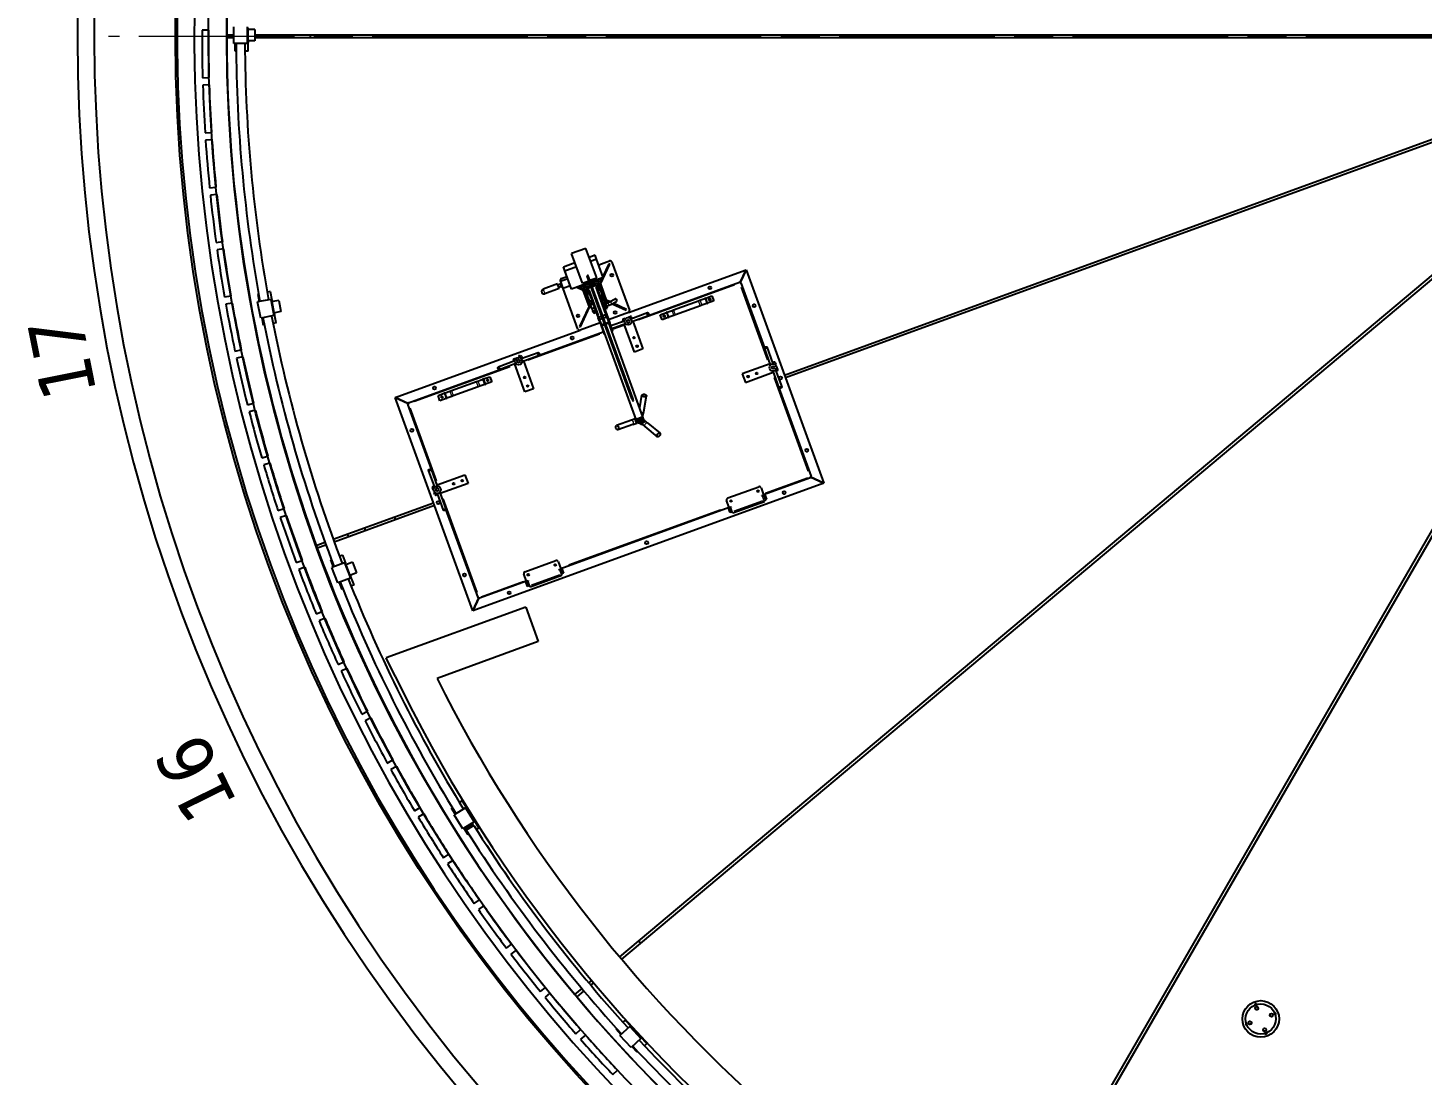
# Model space of a CAD drawing. Header units: millimetres. Extents: x 0 to 89100, y 0 to 63000.
# Drawn here: x 11282 to 18898, y 10130 to 15849 of the extents above; entities that cross this region are included whole.
import ezdxf

# ---------------------------------------------------------------- set-up
doc = ezdxf.new("R2010")
doc.units = ezdxf.units.MM
doc.header["$LTSCALE"] = 150
doc.linetypes.add('CHAIN', pattern=[0.3543, 0.2362, -0.0295, 0.0591, -0.0295])
doc.layers.add('4003-AREA-02.1_F-Foundation', color=7, linetype='Continuous', lineweight=25, true_color=0xadadad)
for name, color, linetype, lineweight in [('4003-AREA-02.1_T-Tank', 7, 'Continuous', 25), ('Center Mark', 7, 'Continuous', 18), ('Symbol', 7, 'Continuous', 18), ('Visible', 7, 'Continuous', 25), ('Visible Narrow', 7, 'Continuous', 18)]:
    doc.layers.add(name, color=color, linetype=linetype, lineweight=lineweight)
doc.styles.add('Text Style185', font='tahoma.ttf')

msp = doc.modelspace()

# ---------------------------------------------------------------- linework, layer by layer
at = {"layer": '4003-AREA-02.1_F-Foundation'}
msp.add_circle((20518.6, 15802.58), 8430, dxfattribs=at)
at = {"layer": '4003-AREA-02.1_T-Tank'}
msp.add_circle((20518.6, 15802.58), 8150, dxfattribs=at)
at = {"layer": 'Center Mark', "linetype": 'CHAIN', "ltscale": 23.990969}
msp.add_line((29313.6, 15802.58), (11723.6, 15802.58), dxfattribs=at)
at = {"layer": 'Visible'}
for p, q in [((12407.07, 15764.35), (12407.14, 15854.35)), ((12480.14, 15854.29), (12480.07, 15764.29)), ((12480.14, 15846.29), (12482.14, 15846.29)), ((12482.13, 15840.29), (12482.14, 15846.29)), ((12485.13, 15840.28), (12485.14, 15849.28)), ((12268.68, 15837.12), (12233.68, 15837.36)), ((12368.61, 15810.58), (12407.11, 15810.58)), ((12407.1, 15794.58), (12368.61, 15794.58)), ((12480.07, 15769.29), (12485.07, 15769.28)), ((12480.08, 15772.29), (12482.08, 15772.29)), ((12482.1, 15794.58), (12480.1, 15794.58)), ((12480.11, 15810.58), (12482.11, 15810.58)), ((12482.13, 15840.29), (12482.08, 15778.29)), ((12482.08, 15778.29), (12482.08, 15772.29)), ((12485.03, 15722.28), (12485.07, 15769.28)), ((12485.08, 15778.28), (12485.07, 15769.28)), ((12485.08, 15778.28), (12485.13, 15840.28)), ((12485.08, 15778.28), (12488.08, 15778.28)), ((12488.13, 15840.28), (12485.13, 15840.28)), ((12522.08, 15778.25), (12488.08, 15778.28)), ((12522.13, 15840.25), (12488.13, 15840.28)), ((12522.13, 15840.25), (12522.08, 15778.25)), ((20086.77, 15794.58), (12522.1, 15794.58)), ((12522.11, 15810.58), (20086.77, 15810.58)), ((12580.94, 15794.58), (12581.99, 15810.58)), ((12480.07, 15764.29), (12407.07, 15764.35)), ((12415.03, 15722.34), (12415.07, 15763.34)), ((12419.85, 15722.34), (12415.03, 15722.34)), ((12415.07, 15764.34), (12415.07, 15763.34)), ((12485.03, 15722.28), (12468.15, 15722.3)), ((15414.61, 13953.4), (20110.08, 15662.41)), ((20115.55, 15647.37), (15420.09, 13938.36)), ((12236.69, 15576.48), (12271.68, 15577.52)), ((12272.86, 15537.54), (12237.88, 15536.5)), ((14515.34, 10775.69), (20182.66, 15531.14)), ((20192.94, 15518.88), (14525.62, 10763.43)), ((16596.68, 9025.61), (20295.76, 15432.61)), ((20309.62, 15424.61), (16610.53, 9017.61)), ((12250.36, 15275.91), (12285.29, 15278.21)), ((12287.93, 15238.3), (12253, 15235.99)), ((12274.94, 14976.02), (12309.76, 14979.6)), ((12313.84, 14939.81), (12279.03, 14936.23)), ((12310.39, 14677.23), (12345.05, 14682.07)), ((12350.58, 14642.46), (12315.92, 14637.62)), ((14330.62, 14645.23), (14252.63, 14616.84)), ((14389.26, 14484.11), (14330.62, 14645.23)), ((14207.62, 14544.59), (14270.58, 14567.5)), ((14311.27, 14455.72), (14252.63, 14616.84)), ((14381, 14607.69), (14348.58, 14595.89)), ((14388.86, 14586.08), (14356.44, 14574.28)), ((14388.86, 14586.08), (14381, 14607.69)), ((14425.46, 14485.53), (14388.86, 14586.08)), ((14400.27, 14554.74), (14459.94, 14576.45)), ((14409.98, 14450.58), (14460.29, 14558.47)), ((14455.76, 14560.59), (14423.4, 14491.19)), ((14460.29, 14558.47), (14455.76, 14560.59)), ((14472.76, 14570.48), (14568.52, 14307.36)), ((14231.74, 14478.34), (14191.33, 14463.63)), ((14196.83, 14480.69), (14226.9, 14491.63)), ((14215.49, 14522.98), (14207.62, 14544.59)), ((14210.23, 14471.22), (14209.83, 14470.37)), ((14211.09, 14470.82), (14210.23, 14471.22)), ((14215.49, 14522.98), (14278.45, 14545.89)), ((14252.09, 14422.43), (14215.49, 14522.98)), ((14580.94, 13825.92), (14337.95, 14493.51)), ((14586.57, 13827.97), (14343.59, 14495.56)), ((14352.61, 14470.77), (14389.26, 14484.11)), ((14425.46, 14485.53), (14356.39, 14460.39)), ((14403.55, 14471.17), (14397.91, 14469.12)), ((14409.19, 14473.22), (14403.55, 14471.17)), ((14419.8, 14483.47), (14404.05, 14449.69)), ((14407.13, 14478.86), (14409.19, 14473.22)), ((14562.55, 14294.55), (15205.3, 14528.49)), ((15172.42, 14457.99), (15205.3, 14528.49)), ((15205.3, 14528.49), (15172.42, 14457.99)), ((15205.3, 14528.49), (15629.4, 13363.27)), ((12542.38, 14396.84), (12537.65, 14395.95)), ((12537.65, 14395.95), (12545.2, 14355.65)), ((12606.45, 14408.84), (12589.86, 14405.73)), ((12606.45, 14408.84), (12615.11, 14362.64)), ((14175.7, 14451.03), (14097.23, 14422.47)), ((14184.93, 14425.66), (14106.47, 14397.1)), ((14184.93, 14425.66), (14175.7, 14451.03)), ((14189.2, 14449.02), (14177.92, 14444.92)), ((14193.99, 14435.87), (14182.71, 14431.76)), ((14195.77, 14451.42), (14189.2, 14449.02)), ((14192.27, 14463.98), (14190.85, 14467.87)), ((14191.33, 14463.63), (14205.01, 14426.05)), ((14193.99, 14435.87), (14200.56, 14438.26)), ((14245.42, 14440.75), (14205.01, 14426.05)), ((14286.62, 14204.76), (14205.95, 14426.39)), ((14350.75, 14458.34), (14252.09, 14422.43)), ((14280.7, 14432.84), (14316.01, 14416.38)), ((14321.13, 14419.51), (14287.35, 14435.26)), ((14300.01, 14439.87), (14302.06, 14434.23)), ((14307.7, 14436.29), (14302.06, 14434.23)), ((14313.34, 14438.34), (14307.7, 14436.29)), ((14311.27, 14455.72), (14346.98, 14468.72)), ((14313.34, 14438.34), (14352.81, 14452.7)), ((14313.34, 14438.34), (14316.76, 14428.94)), ((14315.6, 14417.5), (14339.09, 14426.05)), ((14349.8, 14323.53), (14315.6, 14417.5)), ((14316.76, 14428.94), (14356.23, 14443.31)), ((14340.46, 14422.29), (14320.73, 14415.11)), ((14320.73, 14415.11), (14329.76, 14390.3)), ((14324.57, 14413.32), (14341, 14419.3)), ((14325.6, 14410.5), (14324.57, 14413.32)), ((14325.6, 14410.5), (14328.42, 14411.52)), ((14337.82, 14414.94), (14328.42, 14411.52)), ((14328.42, 14411.52), (14331.84, 14402.13)), ((14333.55, 14409.13), (14334.77, 14409.58)), ((14333.99, 14407.91), (14333.55, 14409.13)), ((14339.09, 14426.05), (14345.86, 14428.51)), ((14339.09, 14426.05), (14397.66, 14265.14)), ((14340.25, 14437.49), (14343.79, 14427.76)), ((14359.77, 14433.58), (14345.86, 14428.51)), ((14358.44, 14454.75), (14397.91, 14469.12)), ((14361.86, 14445.36), (14401.33, 14459.72)), ((14379.31, 14440.69), (14365.4, 14435.63)), ((14377.84, 14451.17), (14381.38, 14441.44)), ((14379.31, 14440.69), (14386.08, 14443.15)), ((14386.08, 14443.15), (14409.57, 14451.7)), ((14386.08, 14443.15), (14444.65, 14282.24)), ((14407.18, 14446.58), (14387.45, 14439.39)), ((14388.96, 14436.75), (14405.39, 14442.73)), ((14403.59, 14438.89), (14394.2, 14435.47)), ((14397.91, 14469.12), (14401.33, 14459.72)), ((14399.98, 14433.31), (14401.2, 14433.76)), ((14401.2, 14433.76), (14401.65, 14432.54)), ((14403.59, 14438.89), (14406.41, 14439.91)), ((14407.01, 14429.49), (14403.59, 14438.89)), ((14406.41, 14439.91), (14405.39, 14442.73)), ((14416.21, 14421.76), (14407.18, 14446.58)), ((14409.57, 14451.7), (14443.77, 14357.73)), ((14672.6, 14279.26), (15168.58, 14459.79)), ((15169.41, 14460.09), (15168.58, 14459.79)), ((15170.63, 14454.15), (15168.58, 14459.79)), ((15170.43, 14457.27), (15169.41, 14460.09)), ((15172.42, 14457.99), (15169.61, 14456.97)), ((15176.27, 14456.2), (15170.63, 14454.15)), ((15173.45, 14455.18), (15172.42, 14457.99)), ((15173.15, 14456), (15175.97, 14457.03)), ((15176.27, 14456.2), (15175.97, 14457.03)), ((15176.27, 14456.2), (15305.49, 14101.17)), ((12356.66, 14379.93), (12391.13, 14386.02)), ((12398.09, 14346.63), (12363.63, 14340.54)), ((12609.27, 14366.64), (12537.52, 14353.2)), ((12554.09, 14264.73), (12537.52, 14353.2)), ((12545.2, 14355.65), (12545.38, 14354.67)), ((12609.27, 14366.64), (12625.84, 14278.18)), ((12610.19, 14361.72), (12615.11, 14362.64)), ((12610.74, 14358.77), (12612.71, 14359.14)), ((12613.81, 14353.24), (12612.71, 14359.14)), ((12613.81, 14353.24), (12625.23, 14292.3)), ((12616.76, 14353.8), (12615.11, 14362.64)), ((12619.71, 14354.35), (12616.76, 14353.8)), ((12628.18, 14292.86), (12616.76, 14353.8)), ((12653.13, 14360.61), (12619.71, 14354.35)), ((12653.13, 14360.61), (12664.55, 14299.67)), ((14347.79, 14329.06), (14296.08, 14218.16)), ((14300.61, 14216.05), (14350.92, 14323.94)), ((14343.16, 14353.47), (14352.19, 14328.66)), ((14359.2, 14326.95), (14349.8, 14323.53)), ((14352.19, 14328.66), (14357.83, 14330.71)), ((14352.36, 14345.75), (14355.78, 14336.35)), ((14355.78, 14336.35), (14352.96, 14335.32)), ((14352.96, 14335.32), (14353.99, 14332.5)), ((14356.81, 14333.53), (14353.99, 14332.5)), ((14355.78, 14336.35), (14369.88, 14341.48)), ((14362.65, 14317.48), (14355.78, 14336.35)), ((14358.17, 14341.48), (14357.73, 14342.7)), ((14359.39, 14341.92), (14358.17, 14341.48)), ((14362.65, 14317.48), (14376.74, 14322.61)), ((14416.86, 14358.58), (14430.96, 14363.71)), ((14423.73, 14339.71), (14433.12, 14343.13)), ((14425.83, 14366.1), (14424.61, 14365.66)), ((14425.38, 14367.32), (14425.83, 14366.1)), ((14430.96, 14363.71), (14427.54, 14373.11)), ((14429.02, 14354.41), (14433.72, 14356.12)), ((14429.02, 14354.41), (14442.7, 14316.82)), ((14429.2, 14324.68), (14438.6, 14328.1)), ((14438.65, 14360.12), (14429.61, 14384.94)), ((14433.77, 14364.74), (14430.96, 14363.71)), ((14430.96, 14363.71), (14433.72, 14356.12)), ((14431.36, 14318.74), (14440.76, 14322.16)), ((14434.8, 14361.92), (14431.98, 14360.89)), ((14433.01, 14358.07), (14438.65, 14360.12)), ((14433.72, 14356.12), (14447.4, 14318.53)), ((14433.77, 14364.74), (14434.8, 14361.92)), ((14443.77, 14357.73), (14434.38, 14354.31)), ((14436.06, 14320.45), (14438.66, 14313.31)), ((14437.82, 14344.84), (14450.39, 14349.42)), ((14461.13, 14354.23), (14441.76, 14363.26)), ((14442.65, 14357.33), (14455.38, 14351.39)), ((14442.7, 14316.82), (14447.4, 14318.53)), ((14443.29, 14329.81), (14455.86, 14334.38)), ((14459.7, 14353.46), (14490.11, 14369.94)), ((14467.33, 14339.39), (14497.73, 14355.87)), ((14473.7, 14342.85), (14550.54, 14307.02)), ((14552.66, 14311.55), (14479.17, 14345.81)), ((14809.15, 14309.81), (14945.5, 14359.44)), ((14955.76, 14331.25), (14819.41, 14281.62)), ((14945.5, 14359.44), (14953.64, 14362.4)), ((14953.64, 14362.4), (14980.63, 14372.23)), ((14963.9, 14334.21), (14955.76, 14331.25)), ((14990.89, 14344.03), (14963.9, 14334.21)), ((14984.7, 14373.71), (14980.63, 14372.23)), ((14984.7, 14373.71), (15018.75, 14386.1)), ((14990.89, 14344.03), (14994.96, 14345.52)), ((15029.01, 14357.91), (14994.96, 14345.52)), ((15018.75, 14386.1), (15029.01, 14357.91)), ((12625.84, 14278.18), (12554.09, 14264.73)), ((12561.95, 14266.21), (12562.14, 14265.22)), ((12569.69, 14224.93), (12562.14, 14265.22)), ((12624.37, 14286.04), (12626.34, 14286.41)), ((12624.92, 14283.09), (12629.84, 14284.01)), ((12625.23, 14292.3), (12626.34, 14286.41)), ((12628.18, 14292.86), (12631.13, 14293.41)), ((12628.18, 14292.86), (12629.84, 14284.01)), ((12638.49, 14237.81), (12629.84, 14284.01)), ((12664.55, 14299.67), (12631.13, 14293.41)), ((14362.65, 14317.48), (14368.12, 14302.45)), ((14368.12, 14302.45), (14382.21, 14307.58)), ((14370.28, 14296.51), (14368.12, 14302.45)), ((14370.28, 14296.51), (14384.38, 14301.64)), ((14371.3, 14296.88), (14373.9, 14289.73)), ((14386.72, 14294.4), (14373.9, 14289.73)), ((14386.72, 14294.4), (14386.98, 14294.5)), ((14402.72, 14251.25), (14397.66, 14265.14)), ((14417.87, 14273.93), (14401.9, 14268.12)), ((14406.24, 14256.18), (14401.9, 14268.12)), ((14402.72, 14251.25), (14413.5, 14221.63)), ((14402.91, 14271.76), (14416.82, 14276.83)), ((14422.21, 14262.02), (14406.8, 14256.41)), ((14422.46, 14278.88), (14436.36, 14283.94)), ((14439.48, 14281.8), (14423.51, 14275.99)), ((14443.26, 14269.68), (14427.85, 14264.07)), ((14433.96, 14311.6), (14438.03, 14313.08)), ((14438.66, 14313.31), (14438.03, 14313.08)), ((14443.83, 14269.86), (14439.48, 14281.8)), ((14441.61, 14290.59), (14441.9, 14290.07)), ((14441.81, 14290.02), (14441.9, 14290.07)), ((14444.65, 14282.24), (14449.7, 14268.35)), ((14449.7, 14268.35), (14460.48, 14238.73)), ((14562.55, 14294.55), (14454.48, 14255.21)), ((14540.72, 14248.29), (14466.79, 14221.39)), ((14534.45, 14246.01), (14531.72, 14253.53)), ((14534.7, 14259.94), (14545.04, 14263.7)), ((14545.04, 14263.7), (14546.12, 14260.75)), ((14550.54, 14307.02), (14552.66, 14311.55)), ((14561.96, 14269.86), (14572.29, 14273.62)), ((14563.03, 14266.91), (14561.96, 14269.86)), ((14575.17, 14260.83), (14667.12, 14294.3)), ((14578.7, 14270.63), (14581.44, 14263.11)), ((14580.64, 14245.8), (14672.6, 14279.26)), ((14586.91, 14248.08), (14642.32, 14095.85)), ((14735.9, 14283.15), (14769.94, 14295.54)), ((14746.16, 14254.96), (14735.9, 14283.15)), ((14780.2, 14267.35), (14746.16, 14254.96)), ((14774.01, 14297.02), (14769.94, 14295.54)), ((14774.01, 14297.02), (14801.01, 14306.85)), ((14780.2, 14267.35), (14784.27, 14268.83)), ((14811.27, 14278.66), (14784.27, 14268.83)), ((14801.01, 14306.85), (14809.15, 14309.81)), ((14819.41, 14281.62), (14811.27, 14278.66)), ((12574.42, 14225.81), (12569.69, 14224.93)), ((12638.49, 14237.81), (12621.9, 14234.71)), ((13288.32, 13830.77), (14299.43, 14198.78)), ((14074.95, 14061.74), (14425.28, 14189.25)), ((14296.08, 14218.16), (14300.61, 14216.05)), ((14407.5, 14238.11), (14299.43, 14198.78)), ((14413.5, 14221.63), (14430.09, 14176.04)), ((14433.47, 14177.28), (14416.88, 14222.86)), ((14432.99, 14232.4), (14417.58, 14226.79)), ((14604.51, 13711.44), (14417.79, 14224.45)), ((14418.34, 14224.71), (14433.75, 14230.31)), ((14454.04, 14240.06), (14438.63, 14234.45)), ((14439.39, 14232.37), (14454.8, 14237.98)), ((14642.1, 13725.13), (14455.38, 14238.13)), ((14457.1, 14237.5), (14473.69, 14191.91)), ((14477.07, 14193.15), (14460.48, 14238.73)), ((14546.19, 14233.26), (14472.27, 14206.35)), ((14595.33, 14078.75), (14539.92, 14230.98)), ((12413.7, 14084.5), (12447.93, 14091.84)), ((14642.32, 14095.85), (14595.33, 14078.75)), ((15338.96, 14009.22), (15305.49, 14101.17)), ((15353.99, 14014.69), (15320.52, 14106.65)), ((12456.32, 14052.73), (12422.09, 14045.39)), ((13943.08, 14030.77), (13851.12, 13997.3)), ((13948.55, 14015.73), (13856.59, 13982.26)), ((13936.81, 14028.49), (13934.07, 14036)), ((13937.06, 14042.41), (13947.4, 14046.17)), ((13997.69, 13861.22), (13942.28, 14013.45)), ((13947.4, 14046.17), (13948.47, 14043.22)), ((13964.27, 14059.76), (13968.03, 14061.13)), ((13964.27, 14059.76), (13966.66, 14053.19)), ((13964.31, 14052.33), (13974.65, 14056.09)), ((13965.39, 14049.38), (13964.31, 14052.33)), ((13970.42, 14054.55), (13968.03, 14061.13)), ((13977.53, 14043.31), (14069.48, 14076.77)), ((13981.06, 14053.1), (13983.79, 14045.59)), ((13983, 14028.27), (14074.95, 14061.74)), ((13989.27, 14030.55), (14044.67, 13878.32)), ((15336.68, 14015.49), (15184.45, 13960.08)), ((15359.23, 14023.69), (15351.71, 14020.96)), ((15369.4, 14010.37), (15365.64, 14020.71)), ((13360.61, 13801.74), (13856.59, 13982.26)), ((13771.56, 13932.16), (13805.6, 13944.55)), ((13805.6, 13944.55), (13815.86, 13916.36)), ((15184.45, 13960.08), (15201.55, 13913.09)), ((15201.55, 13913.09), (15353.78, 13968.5)), ((15351.5, 13974.77), (15384.97, 13882.81)), ((15366.45, 14009.3), (15369.4, 14010.37)), ((15366.53, 13980.24), (15400, 13888.29)), ((15368.81, 13973.97), (15376.33, 13976.71)), ((15375.56, 13993.45), (15372.61, 13992.38)), ((15379.32, 13983.12), (15375.56, 13993.45)), ((13560.87, 13855.47), (13587.87, 13865.3)), ((13587.87, 13865.3), (13596.01, 13868.26)), ((13596.01, 13868.26), (13732.35, 13917.89)), ((13742.61, 13889.7), (13606.27, 13840.07)), ((13732.35, 13917.89), (13740.49, 13920.85)), ((13740.49, 13920.85), (13767.49, 13930.68)), ((13750.75, 13892.66), (13742.61, 13889.7)), ((13777.75, 13902.49), (13750.75, 13892.66)), ((13771.56, 13932.16), (13767.49, 13930.68)), ((13777.75, 13902.49), (13781.82, 13903.97)), ((13815.86, 13916.36), (13781.82, 13903.97)), ((14044.67, 13878.32), (13997.69, 13861.22)), ((15384.97, 13882.81), (15560.7, 13399.99)), ((12481.44, 13791.33), (12515.37, 13799.91)), ((13288.32, 13830.77), (13358.82, 13797.9)), ((13712.43, 12665.55), (13288.32, 13830.77)), ((13358.82, 13797.9), (13288.32, 13830.77)), ((13359.54, 13795.9), (13356.72, 13794.88)), ((13356.72, 13794.88), (13357.02, 13794.05)), ((13362.66, 13796.1), (13357.02, 13794.05)), ((13486.24, 13439.02), (13357.02, 13794.05)), ((13361.64, 13798.92), (13358.82, 13797.9)), ((13358.82, 13797.9), (13359.84, 13795.08)), ((13360.61, 13801.74), (13359.79, 13801.44)), ((13360.81, 13798.62), (13359.79, 13801.44)), ((13360.61, 13801.74), (13362.66, 13796.1)), ((13522.76, 13841.6), (13556.8, 13853.99)), ((13533.02, 13813.41), (13522.76, 13841.6)), ((13567.06, 13825.8), (13533.02, 13813.41)), ((13560.87, 13855.47), (13556.8, 13853.99)), ((13567.06, 13825.8), (13571.13, 13827.28)), ((13598.13, 13837.11), (13571.13, 13827.28)), ((13606.27, 13840.07), (13598.13, 13837.11)), ((14624.34, 13773.92), (14636.64, 13843.68)), ((14646.14, 13753.61), (14661.26, 13839.34)), ((12525.17, 13761.13), (12491.24, 13752.55)), ((14600.34, 13715.02), (14578.98, 13707.25)), ((14604.41, 13711.72), (14601.44, 13710.63)), ((14642.1, 13725.13), (14604.51, 13711.44)), ((14608.27, 13712.81), (14613.64, 13698.05)), ((14609.68, 13713.33), (14613.27, 13703.46)), ((14610.15, 13713.5), (14613.74, 13703.63)), ((14612.5, 13714.35), (14615.23, 13706.84)), ((14622.34, 13712.17), (14615.23, 13706.84)), ((14620.48, 13717.26), (14623.12, 13710.01)), ((14628.76, 13712.06), (14626.12, 13719.31)), ((14627.97, 13714.23), (14636.85, 13714.7)), ((14643.71, 13708.99), (14631.5, 13704.55)), ((14634.11, 13722.22), (14636.85, 13714.7)), ((14636.46, 13723.07), (14640.05, 13713.21)), ((14636.85, 13714.7), (14640.05, 13713.21)), ((14636.93, 13723.24), (14640.52, 13713.38)), ((14638.34, 13723.76), (14643.71, 13708.99)), ((14640.52, 13713.38), (14640.05, 13713.21)), ((14642.19, 13731.22), (14646.14, 13753.61)), ((14578.98, 13707.25), (14497.17, 13677.47)), ((14587.53, 13683.75), (14505.72, 13653.98)), ((14587.53, 13683.75), (14608.89, 13691.53)), ((14606.91, 13695.6), (14613.64, 13698.05)), ((14613.74, 13703.63), (14613.27, 13703.46)), ((14625.86, 13702.5), (14613.64, 13698.05)), ((14615.23, 13706.84), (14613.74, 13703.63)), ((14623.04, 13701.47), (14627.83, 13688.31)), ((14627.79, 13697.18), (14624.9, 13705.13)), ((14627.79, 13697.18), (14628.25, 13695.92)), ((14633.43, 13699.24), (14630.54, 13707.18)), ((14633.89, 13697.97), (14633.43, 13699.24)), ((14639.1, 13692.42), (14634.32, 13705.57)), ((14636.95, 13685.48), (14652.71, 13672.26)), ((14648.83, 13702.28), (14641.7, 13708.26)), ((14668.78, 13691.41), (14651.36, 13706.02)), ((14652.71, 13672.26), (14719.4, 13616.3)), ((14668.78, 13691.41), (14735.47, 13635.45)), ((12559.77, 13500.82), (12593.36, 13510.63)), ((12604.57, 13472.23), (12570.97, 13462.42)), ((13504.68, 13341.59), (13471.21, 13433.55)), ((13519.71, 13347.07), (13486.24, 13439.02)), ((13517.43, 13353.33), (13669.66, 13408.74)), ((13669.66, 13408.74), (13686.76, 13361.76)), ((13495.65, 13328.38), (13491.89, 13338.72)), ((13494.88, 13345.13), (13502.4, 13347.86)), ((13498.6, 13329.45), (13495.65, 13328.38)), ((13686.76, 13361.76), (13534.53, 13306.35)), ((13606.06, 13355.42), (13603.77, 13361.72)), ((15629.4, 13363.27), (13712.43, 12665.55)), ((15105.06, 13282.04), (15274.21, 13343.6)), ((15287.03, 13337.62), (15301.05, 13299.1)), ((15557.11, 13392.3), (15301.05, 13299.1)), ((15555.06, 13397.93), (15560.7, 13399.99)), ((15557.11, 13392.3), (15555.06, 13397.93)), ((15629.4, 13363.27), (15555.06, 13397.93)), ((15555.06, 13397.93), (15629.4, 13363.27)), ((15556.09, 13395.12), (15556.91, 13395.42)), ((15556.91, 13395.42), (15557.94, 13392.6)), ((15557.11, 13392.3), (15557.94, 13392.6)), ((15557.88, 13398.96), (15558.18, 13398.14)), ((15558.18, 13398.14), (15561, 13399.16)), ((15561, 13399.16), (15560.7, 13399.99)), ((12950.55, 13056.55), (13497.64, 13255.68)), ((13501.81, 13311.47), (13504.76, 13312.54)), ((13505.57, 13301.13), (13501.81, 13311.47)), ((13519.5, 13300.88), (13511.98, 13298.14)), ((13517.22, 13307.15), (13550.69, 13215.19)), ((13532.25, 13312.62), (13565.72, 13220.66)), ((15113.11, 13230.69), (15099.09, 13269.22)), ((15306.19, 13261.59), (15133.28, 13198.66)), ((15291.65, 13295.68), (15301.05, 13299.1)), ((15293.02, 13291.92), (15291.65, 13295.68)), ((15294.9, 13292.6), (15293.02, 13291.92)), ((15302.42, 13295.34), (15294.9, 13292.6)), ((15301.73, 13297.22), (15301.05, 13299.1)), ((15307.37, 13299.27), (15301.73, 13297.22)), ((15301.73, 13297.22), (15302.42, 13295.34)), ((15302.42, 13295.34), (15303.81, 13291.51)), ((15303.45, 13269.11), (15310.97, 13271.85)), ((15306.19, 13261.59), (15303.45, 13269.11)), ((15303.81, 13291.51), (15308.55, 13278.49)), ((15307.37, 13299.27), (15306.69, 13301.15)), ((15307.37, 13299.27), (15316.26, 13274.84)), ((15308.55, 13278.49), (15310.97, 13271.85)), ((15316.26, 13274.84), (15310.62, 13272.78)), ((12648.59, 13213.35), (12681.81, 13224.36)), ((12694.41, 13186.4), (12661.19, 13175.38)), ((13503.11, 13240.64), (12956.02, 13041.52)), ((13741.46, 12737.84), (13565.72, 13220.66)), ((15113.11, 13230.69), (14193.15, 12895.85)), ((15108.16, 13226.76), (15107.47, 13228.64)), ((15113.79, 13228.81), (15108.16, 13226.76)), ((15108.16, 13226.76), (15117.05, 13202.33)), ((15113.11, 13230.69), (15122.51, 13234.11)), ((15113.79, 13228.81), (15113.11, 13230.69)), ((15113.79, 13228.81), (15114.48, 13226.93)), ((15114.48, 13226.93), (15122, 13229.67)), ((15114.48, 13226.93), (15115.87, 13223.11)), ((15115.87, 13223.11), (15120.61, 13210.09)), ((15122.69, 13204.38), (15117.05, 13202.33)), ((15120.61, 13210.09), (15123.03, 13203.44)), ((15123.87, 13230.35), (15122, 13229.67)), ((15122.51, 13234.11), (15123.87, 13230.35)), ((15130.55, 13206.18), (15123.03, 13203.44)), ((15130.55, 13206.18), (15133.28, 13198.66)), ((12857.38, 13022.64), (12905.16, 13040.03)), ((12910.63, 13025), (12862.85, 13007.6)), ((13035.1, 13070.3), (13027.98, 13084.73)), ((13000.74, 12969.49), (12985.01, 12963.37)), ((13000.74, 12969.49), (13017.79, 12925.69)), ((12747.8, 12929.29), (12780.6, 12941.5)), ((12794.56, 12904.02), (12761.76, 12891.8)), ((12940, 12945.84), (12935.51, 12944.1)), ((12935.51, 12944.1), (12950.38, 12905.89)), ((13011.32, 12928.54), (12943.29, 12902.06)), ((12975.94, 12818.19), (12943.29, 12902.06)), ((12950.38, 12905.89), (12950.75, 12904.96)), ((13011.32, 12928.54), (13043.97, 12844.67)), ((13013.13, 12923.88), (13017.79, 12925.69)), ((13014.22, 12921.08), (13016.08, 12921.81)), ((13018.26, 12916.22), (13016.08, 12921.81)), ((13021.06, 12917.3), (13017.79, 12925.69)), ((13018.26, 12916.22), (13040.75, 12858.44)), ((13023.85, 12918.39), (13021.06, 12917.3)), ((13043.55, 12859.53), (13021.06, 12917.3)), ((13055.54, 12930.73), (13023.85, 12918.39)), ((13078.03, 12872.95), (13046.34, 12860.62)), ((13055.54, 12930.73), (13078.03, 12872.95)), ((13997.17, 12878.79), (14166.31, 12940.36)), ((14179.13, 12934.38), (14193.15, 12895.85)), ((14183.75, 12892.43), (14193.15, 12895.85)), ((14185.12, 12888.68), (14183.75, 12892.43)), ((14187, 12889.36), (14185.12, 12888.68)), ((14194.52, 12892.1), (14187, 12889.36)), ((14193.83, 12893.97), (14193.15, 12895.85)), ((14199.47, 12896.03), (14193.83, 12893.97)), ((14193.83, 12893.97), (14194.52, 12892.1)), ((14194.52, 12892.1), (14195.91, 12888.27)), ((14195.91, 12888.27), (14200.65, 12875.25)), ((14199.47, 12896.03), (14198.79, 12897.91)), ((14199.47, 12896.03), (14208.37, 12871.6)), ((14200.65, 12875.25), (14203.07, 12868.6)), ((14208.37, 12871.6), (14202.73, 12869.54)), ((13043.97, 12844.67), (12975.94, 12818.19)), ((12983.39, 12821.09), (12983.76, 12820.16)), ((12998.63, 12781.95), (12983.76, 12820.16)), ((13040.75, 12858.44), (13042.93, 12852.85)), ((13041.06, 12852.12), (13042.93, 12852.85)), ((13042.15, 12849.33), (13046.81, 12851.14)), ((13043.55, 12859.53), (13046.34, 12860.62)), ((13043.55, 12859.53), (13046.81, 12851.14)), ((13063.86, 12807.34), (13046.81, 12851.14)), ((13063.86, 12807.34), (13048.13, 12801.22)), ((14005.21, 12827.45), (13749.15, 12734.25)), ((14005.21, 12827.45), (13991.19, 12865.98)), ((14000.26, 12823.52), (13999.57, 12825.4)), ((14005.9, 12825.57), (14000.26, 12823.52)), ((14000.26, 12823.52), (14009.15, 12799.09)), ((14005.21, 12827.45), (14014.61, 12830.87)), ((14005.9, 12825.57), (14005.21, 12827.45)), ((14005.9, 12825.57), (14006.58, 12823.69)), ((14006.58, 12823.69), (14014.1, 12826.43)), ((14006.58, 12823.69), (14007.97, 12819.87)), ((14007.97, 12819.87), (14012.71, 12806.84)), ((14014.79, 12801.14), (14009.15, 12799.09)), ((14012.71, 12806.84), (14015.13, 12800.2)), ((14015.98, 12827.11), (14014.1, 12826.43)), ((14014.61, 12830.87), (14015.98, 12827.11)), ((14022.65, 12802.94), (14015.13, 12800.2)), ((14022.65, 12802.94), (14025.38, 12795.42)), ((14198.29, 12858.35), (14025.38, 12795.42)), ((14195.55, 12865.87), (14203.07, 12868.6)), ((14198.29, 12858.35), (14195.55, 12865.87)), ((13003.12, 12783.7), (12998.63, 12781.95)), ((13747.09, 12739.89), (13712.43, 12665.55)), ((13712.43, 12665.55), (13747.09, 12739.89)), ((13741.46, 12737.84), (13747.09, 12739.89)), ((13741.46, 12737.84), (13741.76, 12737.01)), ((13744.57, 12738.04), (13741.76, 12737.01)), ((13744.27, 12738.86), (13744.57, 12738.04)), ((13747.09, 12739.89), (13749.15, 12734.25)), ((13748.12, 12737.07), (13747.29, 12736.77)), ((13747.29, 12736.77), (13748.32, 12733.95)), ((13748.32, 12733.95), (13749.15, 12734.25)), ((12857.26, 12649.01), (12889.59, 12662.42)), ((14002.06, 12685.83), (13240.29, 12408.57)), ((14002.06, 12685.83), (14070.46, 12497.89)), ((12904.91, 12625.46), (12872.57, 12612.06)), ((14070.46, 12497.89), (13517.4, 12296.59)), ((12976.82, 12372.9), (13008.65, 12387.47)), ((13025.29, 12351.1), (12993.47, 12336.53)), ((13288.44, 12308.94), (13240.29, 12408.57)), ((13106.33, 12101.32), (13137.6, 12117.03)), ((13155.56, 12081.28), (13124.29, 12065.57)), ((13245.61, 11834.61), (13276.3, 11851.45)), ((13295.54, 11816.38), (13264.86, 11799.54)), ((13394.49, 11573.14), (13424.54, 11591.08)), ((13599.12, 11593.43), (13595.03, 11590.88)), ((13595.03, 11590.88), (13616.72, 11556.08)), ((13672.41, 11589.61), (13610.46, 11551)), ((13654.44, 11627.9), (13640.12, 11618.97)), ((13654.44, 11627.9), (13679.3, 11588.01)), ((13672.41, 11589.61), (13720.01, 11513.22)), ((13675.06, 11585.36), (13679.3, 11588.01)), ((13676.64, 11582.82), (13678.34, 11583.88)), ((13681.51, 11578.78), (13678.34, 11583.88)), ((13684.06, 11580.37), (13679.3, 11588.01)), ((13681.51, 11578.78), (13714.3, 11526.16)), ((13686.61, 11581.96), (13684.06, 11580.37)), ((13716.85, 11527.75), (13684.06, 11580.37)), ((13687.08, 11582.25), (13686.61, 11581.96)), ((13445.05, 11556.73), (13414.99, 11538.79)), ((13658.05, 11474.62), (13610.46, 11551)), ((13616.72, 11556.08), (13617.25, 11555.23)), ((13720.01, 11513.22), (13658.05, 11474.62)), ((13713.99, 11499.86), (13673.17, 11474.05)), ((13714.3, 11526.16), (13717.48, 11521.07)), ((13715.78, 11520.01), (13717.48, 11521.07)), ((13716.85, 11527.75), (13719.4, 11529.34)), ((13716.85, 11527.75), (13721.61, 11520.11)), ((13717.37, 11517.47), (13721.61, 11520.11)), ((13719.87, 11529.63), (13719.4, 11529.34)), ((13746.46, 11480.22), (13721.61, 11520.11)), ((13664.84, 11478.85), (13665.37, 11478)), ((13687.05, 11443.2), (13665.37, 11478)), ((13676.25, 11476), (13676.26, 11475.99)), ((13676.26, 11475.99), (13693.58, 11486.95)), ((13676.26, 11475.99), (13676.3, 11474.84)), ((13717.73, 11493.96), (13676.92, 11468.11)), ((13680, 11470.07), (13678.99, 11470.6)), ((13680, 11470.07), (13697.32, 11481.04)), ((13680, 11470.07), (13680.01, 11470.07)), ((13691.14, 11445.75), (13687.05, 11443.2)), ((13710.91, 11497.91), (13711.92, 11497.39)), ((13714.65, 11492.01), (13714.6, 11493.15)), ((13746.46, 11480.22), (13732.14, 11471.3)), ((13552.76, 11317.24), (13582.15, 11336.26)), ((13603.88, 11302.68), (13574.5, 11283.66)), ((13720.23, 11067.26), (13748.9, 11087.34)), ((13771.84, 11054.57), (13743.17, 11034.5)), ((13896.65, 10823.53), (13924.58, 10844.63)), ((13948.69, 10812.72), (13920.77, 10791.62)), ((14081.81, 10586.36), (14108.95, 10608.46)), ((14270.2, 10570), (14309.16, 10602.68)), ((14319.44, 10590.43), (14280.49, 10557.74)), ((14346.16, 10633.73), (14362.13, 10647.13)), ((14372.41, 10634.87), (14356.44, 10621.47)), ((14134.21, 10577.45), (14107.07, 10555.35)), ((14275.47, 10356.08), (14301.78, 10379.15)), ((14497.01, 10386.25), (14493.47, 10382.99)), ((14493.47, 10382.99), (14521.21, 10352.8)), ((14569.74, 10396.05), (14516, 10346.65)), ((14545, 10430.36), (14532.58, 10418.94)), ((14545, 10430.36), (14576.81, 10395.76)), ((14569.74, 10396.05), (14630.65, 10329.79)), ((14573.13, 10392.37), (14576.81, 10395.76)), ((14575.16, 10390.16), (14576.63, 10391.52)), ((14580.69, 10387.1), (14576.63, 10391.52)), ((14582.9, 10389.13), (14576.81, 10395.76)), ((14580.69, 10387.1), (14622.65, 10341.45)), ((14585.11, 10391.16), (14582.9, 10389.13)), ((14624.86, 10343.48), (14582.9, 10389.13)), ((14585.52, 10391.54), (14585.11, 10391.16)), ((14328.15, 10349.07), (14301.83, 10326)), ((14576.9, 10280.39), (14516, 10346.65)), ((14521.21, 10352.8), (14521.89, 10352.07)), ((14630.65, 10329.79), (14576.9, 10280.39)), ((14582.79, 10285.81), (14583.47, 10285.07)), ((14611.21, 10254.88), (14583.47, 10285.07)), ((14622.65, 10341.45), (14626.71, 10337.03)), ((14624.86, 10343.48), (14627.06, 10345.51)), ((14624.86, 10343.48), (14630.95, 10336.86)), ((14625.23, 10335.68), (14626.71, 10337.03)), ((14627.48, 10345.89), (14627.06, 10345.51)), ((14627.26, 10333.47), (14630.95, 10336.86)), ((14662.75, 10302.25), (14630.95, 10336.86)), ((14662.75, 10302.25), (14650.32, 10290.83)), ((14614.76, 10258.14), (14611.21, 10254.88)), ((14477.35, 10132.97), (14502.81, 10156.99))]:
    msp.add_line(p, q, dxfattribs=at)
for centre, radius in [((20518.6, 15802.58), 8250), ((14472.35, 14498.5), 7.25), ((15007.11, 14429.75), 8), ((15006.96, 14365.85), 4.5), ((15250.21, 14332), 8), ((14287.02, 14276.74), 7.25), ((14490.57, 14294.95), 7.25), ((14560.68, 14247.04), 20), ((14560.68, 14247.04), 8), ((14757.94, 14275.21), 4.5), ((14255.36, 14156.14), 8), ((14593.17, 14157.77), 4.5), ((14610.27, 14110.79), 4.5), ((13963.04, 14029.52), 20), ((13963.04, 14029.52), 8), ((15352.75, 13994.73), 20), ((13995.53, 13940.25), 4.5), ((15216.49, 13945.14), 4.5), ((15263.47, 13962.24), 4.5), ((15352.75, 13994.73), 8), ((15393.86, 13937.33), 8), ((13503.61, 13882.52), 8), ((13793.82, 13924.3), 4.5), ((14012.63, 13893.26), 4.5), ((13544.8, 13833.66), 4.5), ((13380.22, 13651.38), 8), ((15537.51, 13542.66), 8), ((13518.47, 13327.11), 20), ((13518.47, 13327.11), 8), ((13607.74, 13359.6), 4.5), ((13654.72, 13376.7), 4.5), ((13523.87, 13256.71), 8), ((15123.22, 13265.77), 4.5), ((15270.75, 13319.46), 4.5), ((15414.12, 13311.52), 8), ((14662.36, 13037.9), 8), ((14162.86, 12916.22), 4.5), ((13667.52, 12862.04), 8), ((14015.33, 12862.52), 4.5), ((13910.61, 12764.29), 8), ((18016.64, 10437.11), 100), ((18016.64, 10437.11), 82.5), ((17995.27, 10495.84), 9), ((17995.27, 10495.84), 8.75), ((18075.37, 10458.49), 9), ((18075.37, 10458.49), 8.75), ((17957.91, 10415.74), 9), ((17957.91, 10415.74), 8.75), ((18038.02, 10378.38), 9), ((18038.02, 10378.38), 8.75)]:
    msp.add_circle(centre, radius, dxfattribs=at)
for centre, radius, start, end in [((20518.6, 15802.58), 8966, 45.965085, 314.034915), ((20518.6, 15802.58), 8420, 17.272232, 276.750813), ((20518.6, 15802.58), 8326.9, 17.471529, 276.329235), ((20518.6, 15802.58), 8874, 135.297004, 224.702996), ((20518.6, 15802.58), 8150, 160.056241, 179.943759), ((20518.6, 15802.58), 8285, 179.759538, 181.563838), ((20518.6, 15802.58), 8250, 179.760125, 181.563252), ((20518.6, 15802.58), 8150, 179.943759, 180.056241), ((20518.6, 15802.58), 8150, 180.056241, 199.943759), ((20518.6, 15802.58), 7870, 179.941758, 180.058242), ((20518.6, 15802.58), 7695, 179.940433, 180.059567), ((20518.6, 15802.58), 8099.15, 180.270572, 190.292423), ((20518.6, 15802.58), 8050.85, 180.272482, 190.290514), ((20518.6, 15802.58), 8285, 181.840463, 183.644763), ((20518.6, 15802.58), 8250, 181.84105, 183.644177), ((20518.6, 15802.58), 8285, 183.921388, 185.725688), ((20518.6, 15802.58), 8250, 183.921975, 185.725101), ((20518.6, 15802.58), 8285, 186.002313, 187.806613), ((20518.6, 15802.58), 8250, 186.002899, 187.806026), ((20518.6, 15802.58), 8285, 188.083237, 189.887538), ((20518.6, 15802.58), 8250, 188.083824, 189.886951), ((14463.36, 14567.06), 10, 20, 110), ((14200.25, 14471.29), 10, 110, 200), ((14101.85, 14409.78), 13.5, 110, 290), ((14379.69, 14387.62), 50, 140, 253.130102), ((14379.69, 14387.62), 40, 148.682187, 251.317813), ((14379.69, 14387.62), 50, 326.869898, 80), ((14379.69, 14387.62), 40, 328.682187, 71.317813), ((20518.6, 15802.58), 8285, 190.164162, 191.968463), ((20518.6, 15802.58), 8250, 190.164749, 191.967876), ((15006.96, 14365.85), 4.5, 290.001868, 109.998112), ((20518.6, 15802.58), 8099.15, 190.929113, 200.950964), ((20518.6, 15802.58), 8050.85, 190.931023, 200.949054), ((14536.41, 14255.24), 5, 110, 200), ((14559.13, 14303.94), 10, 290, 20), ((14574, 14268.92), 5, 20, 110), ((14296.01, 14208.18), 10, 200, 290), ((20518.6, 15802.58), 8285, 192.245087, 194.049388), ((20518.6, 15802.58), 8250, 192.245674, 194.048801), ((13938.77, 14037.71), 5, 110, 200), ((13976.36, 14051.39), 5, 20, 110), ((15360.94, 14019), 5, 20, 110), ((15374.62, 13981.41), 5, 290, 20), ((13544.8, 13833.66), 4.5, 110.001884, 289.998127), ((20518.6, 15802.58), 8285, 194.326012, 196.130312), ((20518.6, 15802.58), 8250, 194.326599, 196.129726), ((14625.94, 13711.04), 6, 186.103848, 33.896152), ((14625.94, 13711.04), 3, 200, 20), ((14625.94, 13711.04), 20, 343.578178, 42.679367), ((14625.94, 13711.04), 20, 223.578178, 272.542397), ((14633.47, 13690.37), 6, 200, 20), ((14631.07, 13696.94), 3, 200, 20), ((14625.94, 13711.04), 11.88, 320.338599, 337.663783), ((20518.6, 15802.58), 8285, 196.406937, 198.211237), ((20518.6, 15802.58), 8250, 196.407524, 198.210651), ((13496.59, 13340.43), 5, 110, 200), ((15277.63, 13334.2), 10, 20, 110), ((13510.27, 13302.84), 5, 200, 290), ((15108.48, 13272.64), 10, 110, 200), ((20518.6, 15802.58), 8285, 198.487862, 200.292162), ((20518.6, 15802.58), 8250, 198.488449, 200.291575), ((20518.6, 15802.58), 7695, 199.940433, 200.059567), ((20518.6, 15802.58), 7870, 199.941758, 200.058242), ((20518.6, 15802.58), 8150, 199.943759, 200.056241), ((20518.6, 15802.58), 8150, 200.056241, 219.943759), ((20518.6, 15802.58), 8285, 200.568787, 202.373087), ((20518.6, 15802.58), 8250, 200.569373, 202.3725), ((14000.59, 12869.4), 10, 110, 200), ((14169.73, 12930.96), 10, 20, 110), ((20518.6, 15802.58), 8099.15, 201.587654, 211.609505), ((20518.6, 15802.58), 8050.85, 201.589564, 211.607595), ((20518.6, 15802.58), 8285, 202.649711, 204.454012), ((20518.6, 15802.58), 8250, 202.650298, 204.453425), ((20518.6, 15802.58), 8250, 204.731223, 206.53435), ((20518.6, 15802.58), 8285, 204.730636, 206.534937), ((20518.6, 15802.58), 8030, 205.790004, 303.30742), ((20518.6, 15802.58), 7830, 206.60031, 297.796899), ((20518.6, 15802.58), 8285, 206.811561, 208.615862), ((20518.6, 15802.58), 8250, 206.812148, 208.615275), ((20518.6, 15802.58), 8250, 208.893073, 210.6962), ((20518.6, 15802.58), 8285, 208.892486, 210.696786), ((20518.6, 15802.58), 8285, 210.973411, 212.777711), ((20518.6, 15802.58), 8250, 210.973998, 212.777125), ((20518.6, 15802.58), 8050.85, 212.248105, 212.306185), ((20518.6, 15802.58), 8099.15, 212.246195, 212.306185), ((13681.3, 11475.04), 5, 182.2113, 242.450739), ((20518.6, 15802.58), 8099.15, 212.355853, 222.268046), ((13709.61, 11492.95), 5, 2.2113, 62.450739), ((20518.6, 15802.58), 8050.85, 212.355853, 222.266136), ((20518.6, 15802.58), 8285, 213.054336, 214.858636), ((20518.6, 15802.58), 8250, 213.054923, 214.858049), ((20518.6, 15802.58), 8250, 215.135847, 216.938974), ((20518.6, 15802.58), 8285, 215.135261, 216.939561), ((20518.6, 15802.58), 7695, 219.940433, 220.059567), ((20518.6, 15802.58), 8285, 217.216185, 219.020486), ((20518.6, 15802.58), 8250, 217.216772, 219.019899), ((20518.6, 15802.58), 8285, 219.29711, 221.101411), ((20518.6, 15802.58), 8250, 219.297697, 221.100824), ((20518.6, 15802.58), 8150, 219.943759, 220.056241), ((20518.6, 15802.58), 8150, 220.056241, 239.943759), ((17989.28, 10512.29), 7, 38.600841, 181.399159), ((18091.82, 10464.47), 7, 308.600841, 91.399159), ((17941.47, 10409.75), 7, 128.600841, 271.399159), ((18044.01, 10361.94), 7, 218.600841, 1.399159), ((20518.6, 15802.58), 8285, 221.378035, 223.182336), ((20518.6, 15802.58), 8250, 221.378622, 223.181749), ((20518.6, 15802.58), 8099.15, 222.904736, 232.926587), ((20518.6, 15802.58), 8050.85, 222.906646, 232.924677)]:
    msp.add_arc(centre, radius, start, end, dxfattribs=at)
for centre, major_axis, ratio, start_param, end_param in [((14493.92, 14362.91), (-3.81, 7.03), 0.6992385, 3.1415927, 6.2831853), ((14404.43, 14267.6), (-6.77, -2.46), 0.6156615, 4.712389, 6.2831853), ((14407.98, 14253.17), (-5.26, -1.92), 0.6156615, 4.712389, 6.2831853), ((14437.88, 14279.78), (6.77, 2.46), 0.6156615, 0, 1.5707963), ((14444.44, 14266.44), (5.26, 1.92), 0.6156615, 0, 1.5707963), ((14418.76, 14223.55), (-5.26, -1.92), 0.6156615, 4.712389, 6.2831853), ((14418.76, 14223.55), (-1.88, -0.68), 0.6156615, 4.712389, 6.2831853), ((14420.35, 14223.86), (-6.77, -2.46), 0.6156615, 1.0471976, 1.2602745), ((14424.57, 14207.58), (-1.88, -0.68), 0.6156615, 0, 1.2661037), ((14435.35, 14177.96), (-5.26, -1.92), 0.6156615, 0, 1.4634474), ((14435.35, 14177.96), (-1.88, -0.68), 0.6156615, 0, 1.2661037), ((14455.22, 14236.82), (5.26, 1.92), 0.6156615, 0, 1.5707963), ((14455.22, 14236.82), (1.88, 0.68), 0.6156615, 0, 1.5707963), ((14453.8, 14236.04), (-6.77, -2.46), 0.6156615, 1.8813182, 2.0943951), ((14461.03, 14220.85), (1.88, 0.68), 0.6156615, 5.0170816, 6.2831853), ((14471.81, 14191.23), (1.88, 0.68), 0.6156615, 5.0170816, 6.2831853), ((14471.81, 14191.23), (5.26, 1.92), 0.6156615, 4.8197379, 6.2831853), ((14583.75, 13826.95), (5.27, -14.49), 0.1945796, 4.712389, 7.8539816), ((14604.61, 13703.28), (4.28, -11.75), 0.2530208, 2.2652946, 7.1594834), ((14629.88, 13733.39), (12.31, -2.17), 0.2530208, 5.7694445, 7.0870374), ((14643.33, 13696.45), (8.03, 9.58), 0.2530208, 3.8722916, 7.1594834)]:
    msp.add_ellipse(centre, major_axis=major_axis, ratio=ratio, start_param=start_param, end_param=end_param, dxfattribs=at)
for centre, major_axis, ratio in [((14669.86, 14286.78), (2.74, -7.52), 0.4766825), ((15313.01, 14103.91), (7.52, 2.74), 0.4766825), ((14072.22, 14069.26), (2.74, -7.52), 0.4766825), ((13853.86, 13989.78), (-2.74, 7.52), 0.4766825), ((15392.48, 13885.55), (-7.52, -2.74), 0.4766825), ((14648.95, 13841.51), (12.31, -2.17), 0.5735764), ((14501.45, 13665.73), (-4.28, 11.75), 0.5735764), ((14727.43, 13625.88), (-8.03, -9.58), 0.5735764), ((13478.73, 13436.29), (7.52, 2.74), 0.4766825), ((13558.2, 13217.93), (-7.52, -2.74), 0.4766825)]:
    msp.add_ellipse(centre, major_axis=major_axis, ratio=ratio, dxfattribs=at)
for points, knots in [([(14343.59, 14495.56), (14343.48, 14495.86), (14343.29, 14496.15), (14342.78, 14496.65), (14342.45, 14496.84), (14341.79, 14497.08), (14341.42, 14497.15), (14340.65, 14497.15), (14340.25, 14497.07), (14339.54, 14496.81), (14339.19, 14496.62), (14338.6, 14496.12), (14338.35, 14495.83), (14338, 14495.22), (14337.88, 14494.86), (14337.8, 14494.15), (14337.85, 14493.81), (14337.95, 14493.51)], [0.46806141, 0.46806141, 0.46806141, 0.46806141, 0.59095249, 0.59095249, 0.71384356, 0.71384356, 0.8265343, 0.8265343, 0.93922503, 0.93922503, 1.05191577, 1.05191577, 1.16460651, 1.16460651, 1.28749758, 1.28749758, 1.41038865, 1.41038865, 1.41038865, 1.41038865]), ([(14450.39, 14349.42), (14451.12, 14349.68), (14451.84, 14349.96), (14453.27, 14350.51), (14453.96, 14350.8), (14455.31, 14351.36), (14455.95, 14351.64), (14457.18, 14352.19), (14457.75, 14352.47), (14458.81, 14352.98), (14459.29, 14353.23), (14459.7, 14353.46)], [1.57079633, 1.57079633, 1.57079633, 1.57079633, 1.72787596, 1.72787596, 1.88495559, 1.88495559, 2.04203522, 2.04203522, 2.19911486, 2.19911486, 2.35619449, 2.35619449, 2.35619449, 2.35619449]), ([(14455.86, 14334.38), (14456.71, 14334.69), (14457.55, 14335.01), (14459.21, 14335.66), (14460.03, 14335.99), (14461.63, 14336.66), (14462.4, 14337), (14463.91, 14337.68), (14464.64, 14338.02), (14466.03, 14338.71), (14466.7, 14339.05), (14467.33, 14339.39)], [1.57079633, 1.57079633, 1.57079633, 1.57079633, 1.72787596, 1.72787596, 1.88495559, 1.88495559, 2.04203522, 2.04203522, 2.19911486, 2.19911486, 2.35619449, 2.35619449, 2.35619449, 2.35619449]), ([(14601.44, 13710.63), (14601.32, 13710.59), (14601.2, 13710.5), (14601.02, 13710.2), (14600.95, 13710.01), (14600.86, 13709.57), (14600.83, 13709.29), (14600.82, 13708.64), (14600.84, 13708.28), (14600.88, 13707.86), (14600.89, 13707.81), (14600.89, 13707.76)], [5.95871589, 5.95871589, 5.95871589, 5.95871589, 6.10934041, 6.10934041, 6.25996493, 6.25996493, 6.41041119, 6.41041119, 6.56085744, 6.56085744, 6.58217178, 6.58217178, 6.58217178, 6.58217178]), ([(14612.37, 13701.55), (14612.1, 13701.76), (14611.82, 13702), (14611.23, 13702.6), (14610.88, 13703.02), (14610.24, 13704), (14609.95, 13704.57), (14609.53, 13705.72), (14609.39, 13706.33), (14609.25, 13707.5), (14609.25, 13708.05), (14609.32, 13708.89), (14609.37, 13709.25), (14609.44, 13709.58)], [2.9361262, 2.9361262, 2.9361262, 2.9361262, 3.0853542, 3.0853542, 3.268349, 3.268349, 3.4513438, 3.4513438, 3.6343386, 3.6343386, 3.8173335, 3.8173335, 3.9665614, 3.9665614, 3.9665614, 3.9665614]), ([(14600.89, 13707.76), (14600.93, 13707.44), (14600.98, 13707.07), (14601.13, 13706.24), (14601.23, 13705.77), (14601.45, 13704.88), (14601.59, 13704.38), (14601.9, 13703.38), (14602.07, 13702.87), (14602.41, 13701.95), (14602.6, 13701.45), (14603.01, 13700.49), (14603.22, 13700.02), (14603.63, 13699.2), (14603.85, 13698.77), (14604.3, 13697.98), (14604.53, 13697.62), (14604.94, 13697.02), (14605.16, 13696.73), (14605.58, 13696.24), (14605.78, 13696.04), (14606.13, 13695.77), (14606.31, 13695.66), (14606.64, 13695.55), (14606.79, 13695.55), (14606.91, 13695.6)], [1.8133945, 1.8133945, 1.8133945, 1.8133945, 1.9411396, 1.9411396, 2.090199, 2.090199, 2.2372938, 2.2372938, 2.3843886, 2.3843886, 2.5314835, 2.5314835, 2.6785783, 2.6785783, 2.8276377, 2.8276377, 2.9766971, 2.9766971, 3.1271434, 3.1271434, 3.2775896, 3.2775896, 3.4282141, 3.4282141, 3.5788387, 3.5788387, 3.5788387, 3.5788387]), ([(14640.54, 13707.84), (14640.55, 13707.8), (14640.57, 13707.75), (14640.78, 13707.14), (14640.94, 13706.44), (14641.05, 13704.85), (14641, 13703.95), (14640.6, 13702.52), (14640.42, 13702), (14639.89, 13700.96), (14639.54, 13700.43), (14638.75, 13699.49), (14638.29, 13699.06), (14637.55, 13698.5), (14637.28, 13698.32), (14637.01, 13698.17)], [2.2548992, 2.2548992, 2.2548992, 2.2548992, 2.2845094, 2.2845094, 2.6849318, 2.6849318, 3.0853542, 3.0853542, 3.268349, 3.268349, 3.4513438, 3.4513438, 3.6343386, 3.6343386, 3.7405158, 3.7405158, 3.7405158, 3.7405158]), ([(14639.45, 13689.96), (14639.48, 13689.96), (14639.51, 13689.97), (14639.76, 13690.05), (14640.01, 13690.17), (14640.58, 13690.48), (14640.88, 13690.68), (14641.22, 13690.92), (14641.26, 13690.95), (14641.31, 13690.99)], [6.23822452, 6.23822452, 6.23822452, 6.23822452, 6.25996493, 6.25996493, 6.41041119, 6.41041119, 6.56085744, 6.56085744, 6.58217178, 6.58217178, 6.58217178, 6.58217178]), ([(14641.31, 13690.99), (14641.57, 13691.18), (14641.86, 13691.41), (14642.5, 13691.95), (14642.86, 13692.28), (14643.52, 13692.91), (14643.88, 13693.28), (14644.6, 13694.05), (14644.95, 13694.45), (14645.58, 13695.2), (14645.91, 13695.62), (14646.55, 13696.46), (14646.84, 13696.87), (14647.36, 13697.63), (14647.61, 13698.04), (14648.07, 13698.83), (14648.27, 13699.21), (14648.58, 13699.86), (14648.73, 13700.19), (14648.94, 13700.8), (14649.01, 13701.08), (14649.07, 13701.52), (14649.07, 13701.73), (14649, 13702.07), (14648.93, 13702.2), (14648.83, 13702.28)], [1.8133945, 1.8133945, 1.8133945, 1.8133945, 1.9411396, 1.9411396, 2.090199, 2.090199, 2.2372938, 2.2372938, 2.3843886, 2.3843886, 2.5314835, 2.5314835, 2.6785783, 2.6785783, 2.8276377, 2.8276377, 2.9766971, 2.9766971, 3.1271434, 3.1271434, 3.2775896, 3.2775896, 3.4282141, 3.4282141, 3.5788387, 3.5788387, 3.5788387, 3.5788387])]:
    msp.add_open_spline(points, degree=3, knots=knots, dxfattribs=at)
at = {"layer": 'Visible Narrow'}
for p, q in [((12482.23, 15778.29), (12484.93, 15778.28)), ((12484.98, 15840.28), (12482.28, 15840.29)), ((14097.29, 14422.31), (14106.41, 14397.25)), ((14193.96, 14435.95), (14189.23, 14448.94)), ((14348.71, 14420.68), (14400.06, 14279.6)), ((14382.16, 14432.85), (14433.51, 14291.78)), ((15141.55, 14443.56), (14618.05, 14253.02)), ((15323.02, 14035.47), (15178.65, 14432.11)), ((12616.62, 14353.77), (12613.96, 14353.27)), ((14435.56, 14319.86), (14437.9, 14313.43)), ((14450.42, 14349.33), (14455.83, 14334.48)), ((14955.24, 14332.66), (14946.01, 14358.03)), ((14954.15, 14360.99), (14963.38, 14335.62)), ((14990.38, 14345.44), (14981.15, 14370.82)), ((14985.21, 14372.3), (14994.45, 14346.93)), ((12625.38, 14292.33), (12628.03, 14292.83)), ((14384.25, 14301.19), (14386.59, 14294.76)), ((14407.34, 14254.93), (14417.04, 14228.27)), ((14443.8, 14268.2), (14453.5, 14241.54)), ((14779.69, 14268.76), (14770.46, 14294.13)), ((14774.53, 14295.61), (14783.76, 14270.24)), ((14810.76, 14280.07), (14801.52, 14305.44)), ((14809.66, 14308.4), (14818.9, 14283.03)), ((14405.53, 14175.68), (14013.12, 14032.85)), ((14538.59, 14224.11), (14477.7, 14201.94)), ((13915.25, 13997.23), (13391.75, 13806.69)), ((15544.72, 13426.36), (15358.49, 13938.02)), ((13597.61, 13838.52), (13588.38, 13863.89)), ((13596.52, 13866.85), (13605.75, 13841.48)), ((13742.1, 13891.11), (13732.87, 13916.48)), ((13741, 13919.44), (13750.24, 13894.07)), ((13777.24, 13903.9), (13768, 13929.27)), ((13772.07, 13930.75), (13781.31, 13905.38)), ((13566.55, 13827.21), (13557.31, 13852.58)), ((13561.38, 13854.06), (13570.62, 13828.69)), ((13370.68, 13774.07), (13515.05, 13377.42)), ((15311.8, 13309.39), (15542.26, 13393.27)), ((13550.52, 13279.98), (13736.75, 12768.31)), ((15294.8, 13265.96), (15139.19, 13209.32)), ((15303.02, 13270.28), (15295.33, 13291.43)), ((14237.1, 12918.23), (15065.06, 13219.59)), ((15122.42, 13228.49), (15130.12, 13207.35)), ((13020.92, 12917.25), (13018.4, 12916.27)), ((14195.12, 12867.04), (14187.43, 12888.18)), ((13040.89, 12858.49), (13043.41, 12859.47)), ((13759.9, 12744.55), (13990.36, 12828.43)), ((14014.52, 12825.25), (14022.22, 12804.11)), ((14186.91, 12862.72), (14031.29, 12806.08)), ((13683.93, 11580.29), (13681.64, 11578.86)), ((13714.43, 11526.24), (13716.72, 11527.67)), ((13676.52, 11474.98), (13711.7, 11497.25)), ((13679.21, 11470.74), (13714.38, 11493.01)), ((14582.79, 10389.03), (14580.8, 10387.2)), ((14622.76, 10341.55), (14624.74, 10343.38))]:
    msp.add_line(p, q, dxfattribs=at)
for centre in [(14560.68, 14247.04), (13963.04, 14029.52), (15352.75, 13994.73), (13518.47, 13327.11)]:
    msp.add_arc(centre, 6.79, 100, 10, dxfattribs=at)
for centre, major_axis, ratio, start_param, end_param in [((14463.52, 14346.43), (3.81, -7.03), 0.6992385, 0.1570796, 2.984513), ((14633.83, 13755.78), (12.31, -2.17), 0.5735764, 4.8663561, 6.2086153), ((14583.25, 13695.5), (-4.28, 11.75), 0.5735764, 3.2986723, 6.1261057), ((14630.61, 13698.21), (2.82, 1.03), 0.9101797, 3.2986723, 6.1261057), ((14660.74, 13681.84), (-8.03, -9.58), 0.5735764, 3.2986723, 6.1261057)]:
    msp.add_ellipse(centre, major_axis=major_axis, ratio=ratio, start_param=start_param, end_param=end_param, dxfattribs=at)

# ---------------------------------------------------------------- texts
at = {"layer": 'Symbol', "color": 7, "char_height": 300, "attachment_point": 7, "style": 'Text Style185'}
for s, insert, rotation in [('17', (11658.59, 13856.14), 101.251903), ('16', (12436.78, 11615.32), 116.254415)]:
    msp.add_mtext(s, dxfattribs=dict(at, insert=insert, rotation=rotation))

doc.saveas('drawing.dxf')
